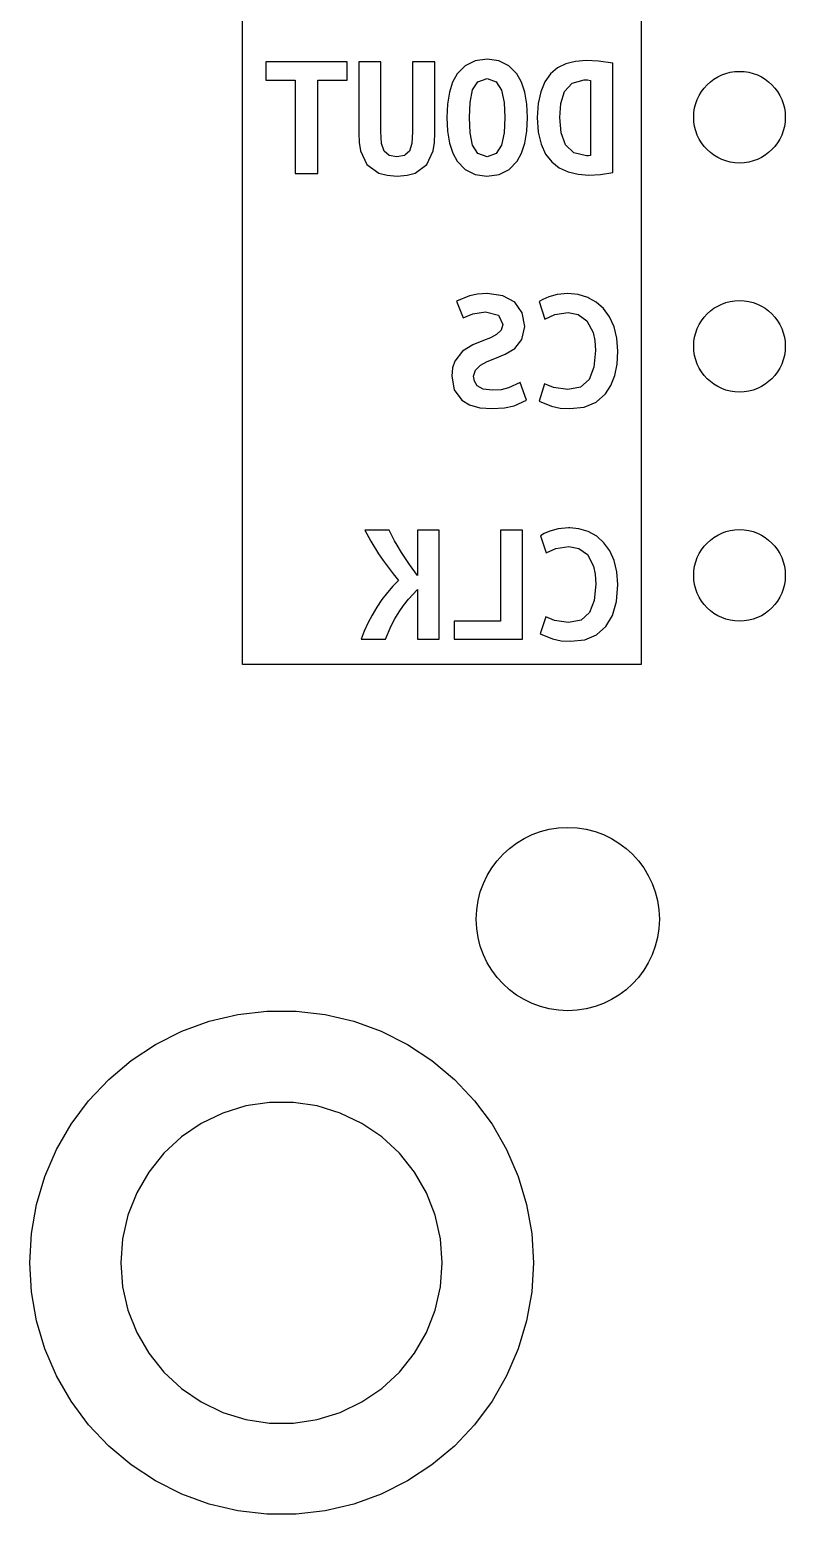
# Model space of a CAD drawing. Extents: x 48.4 to 111, y -108.5 to -46.5.
# Drawn here: x 102.62 to 111, y -108.2 to -91.74 of the extents above; entities that cross this region are included whole.
import ezdxf

# ---------------------------------------------------------------- set-up
doc = ezdxf.new("R2010")
doc.units = 0
doc.layers.add('BLACK', color=7, linetype='CONTINUOUS')

msp = doc.modelspace()

# ---------------------------------------------------------------- linework, layer by layer
at = {"layer": 'BLACK', "linetype": 'CONTINUOUS'}
for p, q in [((104.97772, -98.778729), (104.97772, -86.641271)), ((109.39828, -86.641271), (109.39828, -98.778729)), ((106.137327, -92.095822), (105.235688, -92.095822)), ((105.235688, -92.095822), (105.235688, -92.300193)), ((106.137327, -92.300193), (106.137327, -92.095822)), ((106.512008, -92.095822), (106.26556, -92.095822)), ((106.26556, -92.095822), (106.26556, -92.88726)), ((106.512008, -92.869227), (106.512008, -92.095822)), ((107.111096, -92.095822), (106.862645, -92.095822)), ((106.862645, -92.095822), (106.862645, -92.871231)), ((107.111096, -92.88726), (107.111096, -92.095822)), ((107.445259, -92.140347), (107.357544, -92.231068)), ((107.454449, -92.135835), (107.445259, -92.140347)), ((107.556127, -92.085915), (107.454449, -92.135835)), ((107.690148, -92.067771), (107.556127, -92.085915)), ((107.820162, -92.085915), (107.690148, -92.067771)), ((107.929695, -92.140347), (107.820162, -92.085915)), ((108.018745, -92.231068), (107.929695, -92.140347)), ((108.471318, -92.164196), (108.393426, -92.231068)), ((108.564737, -92.117862), (108.471318, -92.164196)), ((108.623569, -92.102912), (108.564737, -92.117862)), ((108.671181, -92.090813), (108.623569, -92.102912)), ((108.788143, -92.081796), (108.671181, -92.090813)), ((108.926395, -92.087807), (108.788143, -92.081796)), ((109.084682, -92.111851), (108.926395, -92.087807)), ((109.084682, -93.32205), (109.084682, -92.111851)), ((105.235688, -92.300193), (105.562282, -92.300193)), ((105.562282, -92.300193), (105.562282, -93.336076)), ((105.810733, -93.336076), (105.810733, -92.300193)), ((105.810733, -92.300193), (106.137327, -92.300193)), ((107.307578, -92.322546), (107.271888, -92.433686)), ((107.357544, -92.231068), (107.307578, -92.322546)), ((107.528855, -92.40839), (107.587963, -92.316222)), ((107.587963, -92.316222), (107.690148, -92.282161)), ((107.690148, -92.282161), (107.792334, -92.316222)), ((107.792334, -92.316222), (107.851441, -92.409392)), ((108.070464, -92.322546), (108.018745, -92.231068)), ((108.107406, -92.433686), (108.070464, -92.322546)), ((108.331063, -92.318727), (108.284228, -92.427424)), ((108.393426, -92.231068), (108.331063, -92.318727)), ((108.54971, -92.424419), (108.631859, -92.33125)), ((108.631859, -92.33125), (108.766103, -92.296186)), ((108.766103, -92.296186), (108.802169, -92.297188)), ((108.802169, -92.297188), (108.838234, -92.302197)), ((108.838234, -92.302197), (108.838234, -93.135711)), ((107.271888, -92.433686), (107.250474, -92.564486)), ((107.500804, -92.545639), (107.528855, -92.40839)), ((107.851441, -92.409392), (107.879492, -92.546641)), ((108.129572, -92.564486), (108.107406, -92.433686)), ((108.284228, -92.427424), (108.254925, -92.558913)), ((108.507634, -92.558663), (108.54971, -92.424419)), ((107.250474, -92.564486), (107.243336, -92.714947)), ((107.493791, -92.714947), (107.500804, -92.545639)), ((107.879492, -92.546641), (107.886505, -92.714947)), ((108.13696, -92.714947), (108.129572, -92.564486)), ((108.254925, -92.558913), (108.245157, -92.714947)), ((108.495612, -92.714947), (108.507634, -92.558663)), ((107.243336, -92.714947), (107.2506, -92.865408)), ((107.500804, -92.883253), (107.493791, -92.714947)), ((107.886505, -92.714947), (107.879492, -92.884255)), ((108.12976, -92.865408), (108.13696, -92.714947)), ((108.245157, -92.714947), (108.255926, -92.874487)), ((108.510639, -92.884255), (108.495612, -92.714947)), ((106.26556, -92.88726), (106.270569, -92.990448)), ((106.270569, -92.990448), (106.285596, -93.083617)), ((106.520022, -93.000466), (106.512008, -92.869227)), ((106.862645, -92.871231), (106.85463, -93.002469)), ((107.09106, -93.083617), (107.106087, -92.990448)), ((107.106087, -92.990448), (107.111096, -92.88726)), ((107.2506, -92.865408), (107.272389, -92.996208)), ((107.528855, -93.020502), (107.500804, -92.883253)), ((107.879492, -92.884255), (107.851441, -93.021504)), ((108.108158, -92.996208), (108.12976, -92.865408)), ((108.255926, -92.874487), (108.288235, -93.00848)), ((108.56073, -93.017497), (108.510639, -92.884255)), ((106.285596, -93.083617), (106.355724, -93.23389)), ((106.548073, -93.086622), (106.520022, -93.000466)), ((106.602171, -93.133708), (106.548073, -93.086622)), ((106.688328, -93.147733), (106.602171, -93.133708)), ((106.774484, -93.133708), (106.688328, -93.147733)), ((106.781443, -93.127668), (106.774484, -93.133708)), ((106.827581, -93.087624), (106.781443, -93.127668)), ((106.85463, -93.002469), (106.827581, -93.087624)), ((107.022936, -93.23389), (107.09106, -93.083617)), ((107.272389, -92.996208), (107.308705, -93.107347)), ((107.308705, -93.107347), (107.359548, -93.198826)), ((107.588964, -93.113671), (107.528855, -93.020502)), ((107.690148, -93.147733), (107.588964, -93.113671)), ((107.792334, -93.113671), (107.690148, -93.147733)), ((107.851441, -93.021504), (107.792334, -93.113671)), ((108.021751, -93.198826), (108.072155, -93.107347)), ((108.072155, -93.107347), (108.108158, -92.996208)), ((108.288235, -93.00848), (108.339578, -93.11843)), ((108.339578, -93.11843), (108.407452, -93.205839)), ((108.652898, -93.105657), (108.56073, -93.017497)), ((108.794154, -93.137715), (108.652898, -93.105657)), ((108.816194, -93.137715), (108.794154, -93.137715)), ((108.838234, -93.135711), (108.816194, -93.137715)), ((106.355724, -93.23389), (106.487964, -93.329063)), ((106.893701, -93.329063), (107.022936, -93.23389)), ((107.359548, -93.198826), (107.447708, -93.289547)), ((107.447708, -93.289547), (107.55724, -93.343979)), ((107.822277, -93.343979), (107.933479, -93.289547)), ((107.933479, -93.289547), (108.021751, -93.198826)), ((108.407452, -93.205839), (108.490853, -93.271709)), ((108.490853, -93.271709), (108.588781, -93.317041)), ((108.588781, -93.317041), (108.699232, -93.343339)), ((108.949437, -93.345092), (109.084682, -93.32205)), ((105.562282, -93.336076), (105.810733, -93.336076)), ((106.487964, -93.329063), (106.580131, -93.353858)), ((106.580131, -93.353858), (106.692335, -93.362123)), ((106.692335, -93.362123), (106.802786, -93.353858)), ((106.802786, -93.353858), (106.893701, -93.329063)), ((107.55724, -93.343979), (107.688145, -93.362123)), ((107.688145, -93.362123), (107.822277, -93.343979)), ((108.699232, -93.343339), (108.820202, -93.352105)), ((108.820202, -93.352105), (108.949437, -93.345092)), ((107.493494, -94.691337), (107.35229, -94.748609)), ((107.35229, -94.748609), (107.423386, -94.936222)), ((107.584586, -94.672082), (107.493494, -94.691337)), ((107.688145, -94.665776), (107.584586, -94.672082)), ((107.689995, -94.665664), (107.688145, -94.665776)), ((107.864525, -94.689856), (107.689995, -94.665664)), ((107.997089, -94.762433), (107.864525, -94.689856)), ((108.080774, -94.877963), (107.997089, -94.762433)), ((108.30912, -94.730835), (108.268635, -94.754533)), ((108.268635, -94.754533), (108.331831, -94.948072)), ((108.375278, -94.701212), (108.30912, -94.730835)), ((108.46711, -94.676526), (108.375278, -94.701212)), ((108.584616, -94.665664), (108.46711, -94.676526)), ((108.700393, -94.676279), (108.584616, -94.665664)), ((108.80679, -94.708124), (108.700393, -94.676279)), ((108.820202, -94.715528), (108.80679, -94.708124)), ((108.901584, -94.760458), (108.820202, -94.715528)), ((108.982554, -94.832541), (108.901584, -94.760458)), ((107.423386, -94.936222), (107.532992, -94.888825)), ((107.532992, -94.888825), (107.672221, -94.869076)), ((107.672221, -94.869076), (107.817375, -94.904131)), ((107.817375, -94.904131), (107.865759, -95.009293)), ((108.10867, -95.031017), (108.080774, -94.877963)), ((108.331831, -94.948072), (108.441437, -94.897712)), ((108.441437, -94.897712), (108.588565, -94.876976)), ((108.588565, -94.876976), (108.700146, -94.897712)), ((108.700146, -94.897712), (108.796915, -94.966833)), ((108.796915, -94.966833), (108.866036, -95.096188)), ((109.048466, -94.923633), (108.982554, -94.832541)), ((109.098085, -95.032992), (109.048466, -94.923633)), ((107.795651, -95.118899), (107.72653, -95.155434)), ((107.84601, -95.071502), (107.795651, -95.118899)), ((107.865759, -95.009293), (107.84601, -95.071502)), ((108.077071, -95.17617), (108.10867, -95.031017)), ((108.866036, -95.096188), (108.886032, -95.187032)), ((109.129189, -95.159878), (109.098085, -95.032992)), ((107.531017, -95.233442), (107.416474, -95.304538)), ((107.650497, -95.185057), (107.531017, -95.233442)), ((107.72653, -95.155434), (107.650497, -95.185057)), ((107.889458, -95.339098), (107.997089, -95.273927)), ((107.997089, -95.273927), (108.077071, -95.17617)), ((108.892697, -95.297625), (108.874676, -95.482524)), ((108.886032, -95.187032), (108.892697, -95.297625)), ((109.139557, -95.30355), (109.129189, -95.159878)), ((107.330567, -95.415131), (107.305387, -95.489929)), ((107.416474, -95.304538), (107.330567, -95.415131)), ((107.561628, -95.512887), (107.616924, -95.460553)), ((107.616924, -95.460553), (107.69197, -95.419081)), ((107.69197, -95.419081), (107.774915, -95.38452)), ((107.774915, -95.38452), (107.889458, -95.339098)), ((109.10549, -95.574602), (109.13104, -95.44784)), ((109.13104, -95.44784), (109.139557, -95.30355)), ((107.305387, -95.489929), (107.296994, -95.582008)), ((107.296994, -95.582008), (107.324889, -95.734321)), ((107.539904, -95.580033), (107.561628, -95.512887)), ((107.548791, -95.638292), (107.539904, -95.580033)), ((108.820614, -95.618544), (108.725573, -95.702229)), ((108.874676, -95.482524), (108.820614, -95.618544)), ((109.062907, -95.683838), (109.10549, -95.574602)), ((107.324889, -95.734321), (107.408574, -95.84763)), ((107.581376, -95.689639), (107.548791, -95.638292)), ((107.64556, -95.725187), (107.581376, -95.689639)), ((107.747266, -95.738024), (107.64556, -95.725187)), ((107.845764, -95.731112), (107.747266, -95.738024)), ((107.927968, -95.710375), (107.845764, -95.731112)), ((108.055348, -95.651129), (107.927968, -95.710375)), ((108.126443, -95.848617), (108.055348, -95.651129)), ((108.327881, -95.664953), (108.26666, -95.856517)), ((108.427613, -95.708401), (108.327881, -95.664953)), ((108.584616, -95.730124), (108.427613, -95.708401)), ((108.725573, -95.702229), (108.584616, -95.730124)), ((108.898841, -95.867708), (109.00329, -95.775547)), ((109.00329, -95.775547), (109.062907, -95.683838)), ((107.408574, -95.84763), (107.495798, -95.899745)), ((107.495798, -95.899745), (107.608696, -95.931014)), ((107.608696, -95.931014), (107.747266, -95.941436)), ((107.747266, -95.941436), (107.884027, -95.93329)), ((107.884027, -95.93329), (107.990177, -95.908851)), ((107.990177, -95.908851), (108.126443, -95.848617)), ((108.26666, -95.856517), (108.405889, -95.914776)), ((108.405889, -95.914776), (108.500436, -95.934771)), ((108.500436, -95.934771), (108.608314, -95.941436)), ((108.608314, -95.941436), (108.767182, -95.923004)), ((108.767182, -95.923004), (108.898841, -95.867708)), ((108.477381, -97.273749), (108.386848, -97.298086)), ((108.593223, -97.263041), (108.477381, -97.273749)), ((108.608314, -97.264425), (108.593223, -97.263041)), ((108.707362, -97.273506), (108.608314, -97.264425)), ((108.812253, -97.3049), (108.707362, -97.273506)), ((106.605404, -97.290298), (106.33478, -97.290298)), ((106.33478, -97.290298), (106.400002, -97.410035)), ((106.400002, -97.410035), (106.486641, -97.550214)), ((106.663812, -97.407114), (106.605404, -97.290298)), ((106.692335, -97.455496), (106.663812, -97.407114)), ((107.158333, -97.290298), (106.91886, -97.290298)), ((106.91886, -97.290298), (106.91886, -97.79066)), ((107.158333, -98.495451), (107.158333, -97.290298)), ((108.08118, -97.290298), (107.83976, -97.290298)), ((107.83976, -97.290298), (107.83976, -98.296863)), ((108.08118, -98.495451), (108.08118, -97.290298)), ((108.321626, -97.32729), (108.281714, -97.350653)), ((108.281714, -97.350653), (108.344016, -97.541453)), ((108.386848, -97.298086), (108.321626, -97.32729)), ((108.905706, -97.356494), (108.812253, -97.3049)), ((108.98553, -97.427557), (108.905706, -97.356494)), ((109.050509, -97.51736), (108.98553, -97.427557)), ((106.486641, -97.550214), (106.537018, -97.623954)), ((106.740716, -97.537559), (106.692335, -97.455496)), ((106.829301, -97.669951), (106.740716, -97.537559)), ((108.344016, -97.541453), (108.452071, -97.491806)), ((108.452071, -97.491806), (108.597117, -97.471363)), ((108.597117, -97.471363), (108.707119, -97.491806)), ((108.707119, -97.491806), (108.802519, -97.559949)), ((108.802519, -97.559949), (108.870661, -97.687473)), ((109.099426, -97.625171), (109.050509, -97.51736)), ((106.537018, -97.623954), (106.590802, -97.699155)), ((106.590802, -97.699155), (106.647506, -97.773625)), ((106.91886, -97.79066), (106.829301, -97.669951)), ((108.870661, -97.687473), (108.890374, -97.777032)), ((109.13009, -97.750262), (109.099426, -97.625171)), ((109.140312, -97.891901), (109.13009, -97.750262)), ((106.645803, -97.907963), (106.583987, -97.979513)), ((106.706644, -97.845175), (106.645803, -97.907963)), ((106.647506, -97.773625), (106.706644, -97.845175)), ((108.896945, -97.88606), (108.879179, -98.068342)), ((108.890374, -97.777032), (108.896945, -97.88606)), ((109.125385, -98.077725), (109.140312, -97.891901)), ((106.523389, -98.058121), (106.466198, -98.142082)), ((106.583987, -97.979513), (106.523389, -98.058121)), ((106.764322, -98.122126), (106.816646, -98.05447)), ((106.816646, -98.05447), (106.91886, -97.944468)), ((106.91886, -97.944468), (106.91886, -98.495451)), ((108.879179, -98.068342), (108.825882, -98.202437)), ((109.080606, -98.232831), (109.125385, -98.077725)), ((106.413387, -98.229694), (106.365931, -98.319253)), ((106.466198, -98.142082), (106.413387, -98.229694)), ((106.667949, -98.27058), (106.714432, -98.194649)), ((106.714432, -98.194649), (106.764322, -98.122126)), ((108.340122, -98.24819), (108.279767, -98.437043)), ((108.438442, -98.291022), (108.340122, -98.24819)), ((108.825882, -98.202437), (108.732186, -98.284938)), ((109.005973, -98.357218), (109.080606, -98.232831)), ((106.325532, -98.408569), (106.293894, -98.495451)), ((106.365931, -98.319253), (106.325532, -98.408569)), ((106.564518, -98.495451), (106.625846, -98.348457)), ((106.625846, -98.348457), (106.667949, -98.27058)), ((107.747266, -98.296863), (107.323822, -98.296863)), ((107.323822, -98.296863), (107.323822, -98.495451)), ((107.83976, -98.296863), (107.747266, -98.296863)), ((108.593223, -98.312439), (108.438442, -98.291022)), ((108.732186, -98.284938), (108.593223, -98.312439)), ((108.903002, -98.448075), (109.005973, -98.357218)), ((106.293894, -98.495451), (106.564518, -98.495451)), ((106.91886, -98.495451), (107.158333, -98.495451)), ((107.323822, -98.495451), (108.08118, -98.495451)), ((108.279767, -98.437043), (108.417026, -98.494477)), ((108.417026, -98.494477), (108.510235, -98.51419)), ((108.510235, -98.51419), (108.616586, -98.520761)), ((108.616586, -98.520761), (108.773206, -98.502589)), ((108.773206, -98.502589), (108.903002, -98.448075)), ((105.235688, -98.778729), (104.97772, -98.778729)), ((105.562282, -98.778729), (105.235688, -98.778729)), ((106.564518, -98.778729), (105.562282, -98.778729)), ((107.323822, -98.778729), (106.564518, -98.778729)), ((108.616586, -98.778729), (107.323822, -98.778729)), ((109.140312, -98.778729), (108.616586, -98.778729)), ((109.39828, -98.778729), (109.140312, -98.778729)), ((104.608672, -102.733377), (104.924827, -102.658447)), ((104.924827, -102.658447), (105.247543, -102.620727)), ((105.247543, -102.620727), (105.572457, -102.620727)), ((105.572457, -102.620727), (105.895173, -102.658447)), ((105.895173, -102.658447), (106.211328, -102.733377)), ((104.013, -102.990325), (104.303353, -102.844504)), ((104.303353, -102.844504), (104.608672, -102.733377)), ((106.211328, -102.733377), (106.516647, -102.844504)), ((106.516647, -102.844504), (106.807, -102.990325)), ((103.741539, -103.168868), (104.013, -102.990325)), ((106.807, -102.990325), (107.078461, -103.168868)), ((103.492641, -103.377718), (103.741539, -103.168868)), ((107.078461, -103.168868), (107.327359, -103.377718)), ((103.269672, -103.614051), (103.492641, -103.377718)), ((107.327359, -103.377718), (107.550328, -103.614051)), ((103.075647, -103.874672), (103.269672, -103.614051)), ((105.013248, -103.671717), (104.758602, -103.750265)), ((105.276757, -103.632), (105.013248, -103.671717)), ((105.543243, -103.632), (105.276757, -103.632)), ((105.806752, -103.671717), (105.543243, -103.632)), ((106.061398, -103.750265), (105.806752, -103.671717)), ((107.550328, -103.614051), (107.744353, -103.874672)), ((104.758602, -103.750265), (104.518507, -103.865889)), ((106.301493, -103.865889), (106.061398, -103.750265)), ((102.91319, -104.156055), (103.075647, -103.874672)), ((104.298326, -104.016005), (104.102979, -104.197262)), ((104.518507, -103.865889), (104.298326, -104.016005)), ((106.521674, -104.016005), (106.301493, -103.865889)), ((106.717021, -104.197262), (106.521674, -104.016005)), ((107.744353, -103.874672), (107.90681, -104.156055)), ((102.784499, -104.454396), (102.91319, -104.156055)), ((107.90681, -104.156055), (108.035501, -104.454396)), ((104.102979, -104.197262), (103.936828, -104.405608)), ((106.883172, -104.405608), (106.717021, -104.197262)), ((102.691313, -104.765659), (102.784499, -104.454396)), ((103.936828, -104.405608), (103.803585, -104.636391)), ((107.016415, -104.636391), (106.883172, -104.405608)), ((108.035501, -104.454396), (108.128687, -104.765659)), ((103.803585, -104.636391), (103.706227, -104.884456)), ((107.113773, -104.884456), (107.016415, -104.636391)), ((102.634892, -105.085636), (102.691313, -104.765659)), ((108.128687, -104.765659), (108.185108, -105.085636)), ((103.706227, -104.884456), (103.646928, -105.14426)), ((107.173072, -105.14426), (107.113773, -104.884456)), ((102.616, -105.41), (102.634892, -105.085636)), ((103.646928, -105.14426), (103.627014, -105.41)), ((107.192986, -105.41), (107.173072, -105.14426)), ((108.185108, -105.085636), (108.204, -105.41)), ((102.634892, -105.734364), (102.616, -105.41)), ((103.627014, -105.41), (103.646928, -105.67574)), ((107.173072, -105.67574), (107.192986, -105.41)), ((108.204, -105.41), (108.185108, -105.734364)), ((102.691313, -106.054341), (102.634892, -105.734364)), ((103.646928, -105.67574), (103.706227, -105.935544)), ((107.113773, -105.935544), (107.173072, -105.67574)), ((108.185108, -105.734364), (108.128687, -106.054341)), ((103.706227, -105.935544), (103.803585, -106.183609)), ((107.016415, -106.183609), (107.113773, -105.935544)), ((102.784499, -106.365604), (102.691313, -106.054341)), ((108.128687, -106.054341), (108.035501, -106.365604)), ((103.803585, -106.183609), (103.936828, -106.414392)), ((106.883172, -106.414392), (107.016415, -106.183609)), ((102.91319, -106.663945), (102.784499, -106.365604)), ((103.936828, -106.414392), (104.102979, -106.622738)), ((106.717021, -106.622738), (106.883172, -106.414392)), ((108.035501, -106.365604), (107.90681, -106.663945)), ((104.102979, -106.622738), (104.298326, -106.803995)), ((106.521674, -106.803995), (106.717021, -106.622738)), ((103.075647, -106.945328), (102.91319, -106.663945)), ((104.298326, -106.803995), (104.518507, -106.954111)), ((106.301493, -106.954111), (106.521674, -106.803995)), ((107.90681, -106.663945), (107.744353, -106.945328)), ((103.269672, -107.205949), (103.075647, -106.945328)), ((104.518507, -106.954111), (104.758602, -107.069735)), ((106.061398, -107.069735), (106.301493, -106.954111)), ((107.744353, -106.945328), (107.550328, -107.205949)), ((104.758602, -107.069735), (105.013248, -107.148283)), ((105.013248, -107.148283), (105.276757, -107.188)), ((105.543243, -107.188), (105.806752, -107.148283)), ((105.806752, -107.148283), (106.061398, -107.069735)), ((103.492641, -107.442282), (103.269672, -107.205949)), ((105.276757, -107.188), (105.543243, -107.188)), ((107.550328, -107.205949), (107.327359, -107.442282)), ((103.741539, -107.651132), (103.492641, -107.442282)), ((107.327359, -107.442282), (107.078461, -107.651132)), ((104.013, -107.829675), (103.741539, -107.651132)), ((107.078461, -107.651132), (106.807, -107.829675)), ((104.303353, -107.975496), (104.013, -107.829675)), ((106.807, -107.829675), (106.516647, -107.975496)), ((104.608672, -108.086623), (104.303353, -107.975496)), ((104.924827, -108.161553), (104.608672, -108.086623)), ((106.211328, -108.086623), (105.895173, -108.161553)), ((106.516647, -107.975496), (106.211328, -108.086623)), ((105.247543, -108.199273), (104.924827, -108.161553)), ((105.572457, -108.199273), (105.247543, -108.199273)), ((105.895173, -108.161553), (105.572457, -108.199273))]:
    msp.add_line(p, q, dxfattribs=at)
at = {"layer": 'BLACK'}
for centre, radius in [((110.49, -92.71), 0.508), ((110.49, -95.25), 0.508), ((110.49, -97.79), 0.508), ((108.585, -101.6), 1.016)]:
    msp.add_circle(centre, radius, dxfattribs=at)

doc.saveas('drawing.dxf')
